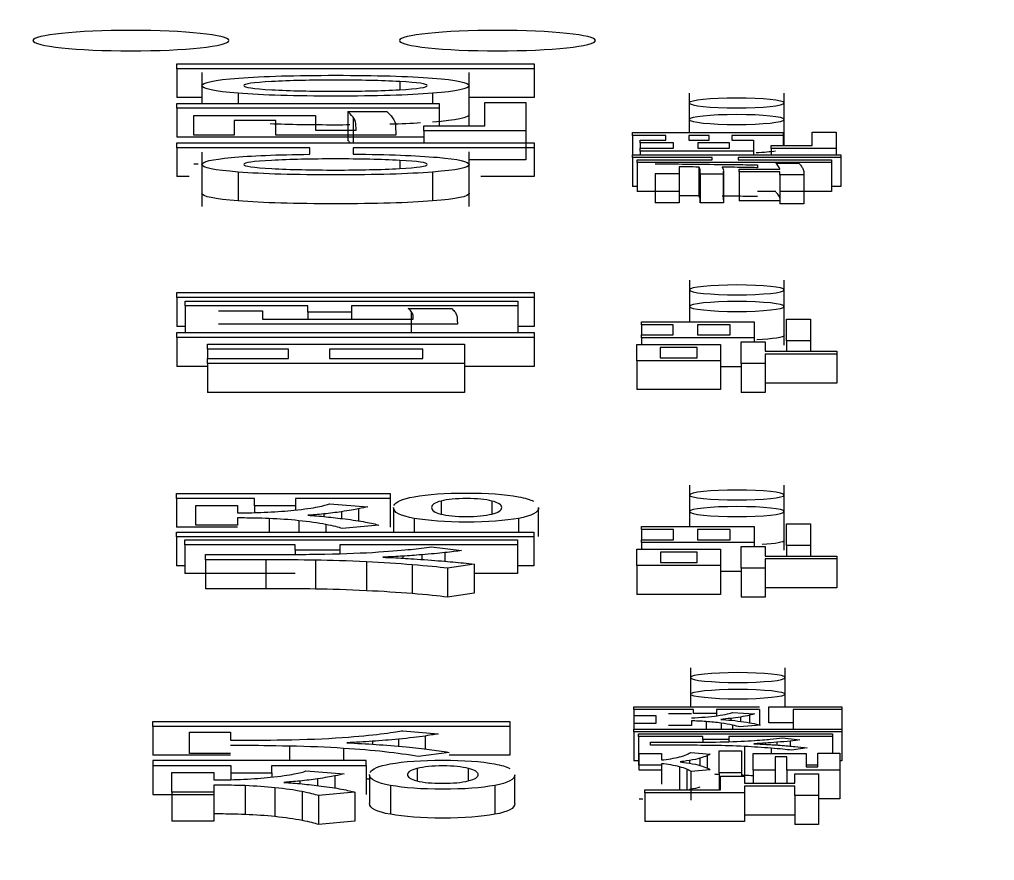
# Model space of a CAD drawing. Header units: millimetres. Extents: x 28 to 2974, y 8 to 3716.
# Drawn here: x 956.56 to 970, y 584.27 to 595.86 of the extents above; entities that cross this region are included whole.
import ezdxf

# ---------------------------------------------------------------- set-up
doc = ezdxf.new("R2010")
doc.units = ezdxf.units.MM
doc.layers.add('1LINE', color=7, linetype='CONTINUOUS')

msp = doc.modelspace()

# ---------------------------------------------------------------- linework, layer by layer
at = {"layer": '1LINE', "linetype": 'Continuous'}
for p, q in [((958.729, 595.246), (963.651, 595.246)), ((958.729, 595.179), (958.729, 595.246)), ((963.651, 595.246), (963.651, 595.179)), ((958.729, 595.179), (958.729, 594.781)), ((963.651, 595.179), (958.729, 595.179)), ((959.076, 595.126), (959.076, 594.701)), ((962.756, 594.39), (962.756, 595.126)), ((963.651, 595.179), (963.651, 594.781)), ((961.8, 595.002), (961.8, 594.889)), ((959.076, 594.781), (958.729, 594.781)), ((959.576, 594.84), (959.576, 594.701)), ((962.253, 594.84), (962.253, 594.701)), ((963.651, 594.781), (962.756, 594.781)), ((965.791, 594.842), (965.791, 594.614)), ((967.097, 594.614), (967.097, 594.842)), ((958.729, 594.701), (962.343, 594.701)), ((958.729, 594.634), (958.729, 594.701)), ((962.343, 594.701), (962.343, 594.634)), ((962.974, 594.39), (962.974, 594.713)), ((962.974, 594.713), (963.539, 594.713)), ((963.539, 594.713), (963.539, 594.322)), ((958.729, 594.634), (958.729, 594.236)), ((962.343, 594.634), (958.729, 594.634)), ((961.157, 594.511), (961.157, 594.159)), ((962.343, 594.634), (962.343, 594.39)), ((965.791, 594.614), (965.791, 594.299)), ((967.097, 594.123), (967.097, 594.614)), ((962.135, 594.322), (962.135, 594.39)), ((962.135, 594.39), (962.974, 594.39)), ((962.135, 594.322), (962.135, 594.159)), ((963.539, 594.322), (962.135, 594.322)), ((963.539, 594.322), (963.539, 593.924)), ((965.009, 594.299), (967.086, 594.299)), ((965.009, 594.26), (965.009, 594.299)), ((965.009, 594.26), (965.009, 593.992)), ((965.468, 594.26), (965.009, 594.26)), ((965.468, 594.196), (965.468, 594.26)), ((966.065, 594.26), (965.784, 594.26)), ((965.784, 594.26), (965.784, 594.196)), ((966.065, 594.196), (966.065, 594.26)), ((967.086, 594.26), (966.379, 594.26)), ((966.379, 594.26), (966.379, 594.196)), ((967.086, 594.299), (967.086, 594.26)), ((967.086, 594.26), (967.086, 594.123)), ((967.485, 594.306), (967.814, 594.306)), ((967.485, 594.123), (967.485, 594.306)), ((967.814, 594.306), (967.814, 594.081)), ((962.135, 594.236), (958.729, 594.236)), ((965.113, 594.156), (965.113, 594.196)), ((965.113, 594.196), (965.468, 594.196)), ((965.113, 594.156), (965.113, 594.085)), ((965.573, 594.156), (965.113, 594.156)), ((965.573, 594.085), (965.573, 594.156)), ((965.784, 594.196), (966.065, 594.196)), ((966.343, 594.156), (965.909, 594.156)), ((965.909, 594.156), (965.909, 594.085)), ((966.343, 594.085), (966.343, 594.156)), ((966.379, 594.196), (966.676, 594.196)), ((966.676, 594.196), (966.676, 594.045)), ((966.92, 594.081), (966.92, 594.123)), ((966.92, 594.123), (967.485, 594.123)), ((959.076, 594.03), (959.076, 593.282)), ((962.756, 593.282), (962.756, 594.033)), ((965.009, 593.992), (967.879, 593.992)), ((965.009, 593.954), (965.009, 593.992)), ((965.113, 594.045), (965.113, 594.085)), ((965.113, 594.085), (965.573, 594.085)), ((965.113, 594.045), (965.113, 593.992)), ((966.676, 594.045), (965.113, 594.045)), ((965.909, 594.085), (966.343, 594.085)), ((966.676, 594.045), (966.676, 593.992)), ((966.92, 594.081), (966.92, 593.992)), ((967.814, 594.081), (966.92, 594.081)), ((967.814, 594.081), (967.814, 593.992)), ((967.879, 593.992), (967.879, 593.954)), ((961.8, 593.916), (961.8, 593.804)), ((963.539, 593.924), (962.756, 593.924)), ((965.009, 593.954), (965.009, 593.556)), ((966.105, 593.954), (965.009, 593.954)), ((965.074, 593.886), (965.074, 593.925)), ((965.074, 593.925), (966.105, 593.925)), ((965.074, 593.886), (965.074, 593.489)), ((967.75, 593.886), (965.074, 593.886)), ((966.105, 593.925), (966.105, 593.954)), ((967.879, 593.954), (966.463, 593.954)), ((966.463, 593.954), (966.463, 593.925)), ((966.463, 593.925), (967.75, 593.925)), ((967.75, 593.925), (967.75, 593.886)), ((967.75, 593.886), (967.75, 593.489)), ((967.879, 593.954), (967.879, 593.556)), ((959.576, 593.755), (959.576, 593.357)), ((962.253, 593.755), (962.253, 593.357)), ((965.922, 593.824), (965.922, 593.426)), ((965.927, 593.817), (965.927, 593.419)), ((965.932, 593.808), (965.932, 593.41)), ((966.263, 593.77), (966.262, 593.76)), ((966.263, 593.371), (966.263, 593.769)), ((965.074, 593.556), (965.009, 593.556)), ((965.651, 593.489), (965.074, 593.489)), ((966.983, 593.489), (966.731, 593.489)), ((967.75, 593.489), (967.038, 593.489)), ((967.879, 593.556), (967.75, 593.556)), ((965.794, 592.267), (965.794, 592.038)), ((967.1, 592.038), (967.1, 592.267)), ((958.731, 592.028), (958.731, 592.094)), ((958.731, 592.094), (963.654, 592.094)), ((963.654, 592.094), (963.654, 592.028)), ((958.731, 592.028), (958.731, 591.63)), ((963.654, 592.028), (958.731, 592.028)), ((958.843, 591.978), (963.43, 591.978)), ((958.843, 591.913), (958.843, 591.978)), ((963.43, 591.978), (963.43, 591.913)), ((963.654, 592.028), (963.654, 591.63)), ((965.794, 592.038), (965.794, 591.691)), ((967.1, 591.371), (967.1, 592.038)), ((958.843, 591.913), (958.843, 591.544)), ((960.533, 591.913), (958.843, 591.913)), ((960.533, 591.824), (960.533, 591.913)), ((960.533, 591.824), (960.533, 591.728)), ((961.136, 591.824), (960.533, 591.824)), ((963.43, 591.913), (961.136, 591.913)), ((961.136, 591.913), (961.136, 591.824)), ((961.136, 591.824), (961.136, 591.728)), ((961.959, 591.835), (961.959, 591.544)), ((963.43, 591.913), (963.43, 591.544)), ((965.133, 591.651), (965.133, 591.691)), ((965.133, 591.691), (966.686, 591.691)), ((966.686, 591.691), (966.686, 591.471)), ((967.13, 591.731), (967.46, 591.731)), ((967.13, 591.431), (967.13, 591.731)), ((967.46, 591.731), (967.46, 591.431)), ((958.843, 591.63), (958.731, 591.63)), ((963.654, 591.63), (963.43, 591.63)), ((965.133, 591.651), (965.133, 591.511)), ((965.57, 591.651), (965.133, 591.651)), ((965.57, 591.511), (965.57, 591.651)), ((966.354, 591.651), (965.904, 591.651)), ((965.904, 591.651), (965.904, 591.511)), ((966.354, 591.511), (966.354, 591.651)), ((958.731, 591.544), (963.654, 591.544)), ((958.731, 591.476), (958.731, 591.544)), ((958.731, 591.476), (958.731, 591.078)), ((963.654, 591.476), (958.731, 591.476)), ((963.654, 591.544), (963.654, 591.476)), ((963.654, 591.476), (963.654, 591.078)), ((965.133, 591.471), (965.133, 591.511)), ((965.133, 591.511), (965.57, 591.511)), ((965.133, 591.471), (965.133, 591.379)), ((966.686, 591.471), (965.133, 591.471)), ((965.904, 591.511), (966.354, 591.511)), ((966.504, 591.417), (966.834, 591.417)), ((966.504, 591.117), (966.504, 591.417)), ((966.686, 591.471), (966.686, 591.417)), ((966.834, 591.417), (966.834, 591.286)), ((967.13, 591.431), (967.13, 591.286)), ((967.46, 591.431), (967.13, 591.431)), ((967.46, 591.431), (967.46, 591.286)), ((959.151, 591.384), (962.692, 591.384)), ((959.151, 591.316), (959.151, 591.384)), ((959.151, 591.316), (959.151, 591.185)), ((960.27, 591.316), (959.151, 591.316)), ((960.27, 591.185), (960.27, 591.316)), ((962.121, 591.316), (960.835, 591.316)), ((960.835, 591.316), (960.835, 591.185)), ((962.121, 591.185), (962.121, 591.316)), ((962.692, 591.384), (962.692, 591.117)), ((965.068, 591.379), (966.223, 591.379)), ((965.068, 591.156), (965.068, 591.379)), ((965.9, 591.339), (965.391, 591.339)), ((965.391, 591.339), (965.391, 591.196)), ((965.9, 591.196), (965.9, 591.339)), ((966.223, 591.379), (966.223, 591.156)), ((966.834, 591.286), (967.825, 591.286)), ((967.825, 591.286), (967.825, 591.246)), ((959.151, 591.117), (959.151, 591.185)), ((959.151, 591.185), (960.27, 591.185)), ((960.835, 591.185), (962.121, 591.185)), ((965.068, 591.156), (965.068, 590.758)), ((966.223, 591.156), (965.068, 591.156)), ((965.391, 591.196), (965.9, 591.196)), ((966.223, 591.156), (966.223, 590.758)), ((967.825, 591.246), (966.834, 591.246)), ((966.834, 591.246), (966.834, 591.117)), ((967.825, 591.246), (967.825, 590.848)), ((959.151, 591.078), (958.731, 591.078)), ((959.151, 591.117), (959.151, 590.719)), ((962.692, 591.117), (959.151, 591.117)), ((962.692, 591.117), (962.692, 590.719)), ((963.654, 591.078), (962.692, 591.078)), ((966.504, 591.073), (966.223, 591.073)), ((966.504, 591.117), (966.504, 590.719)), ((966.834, 591.117), (966.504, 591.117)), ((966.834, 591.117), (966.834, 590.719)), ((966.223, 590.758), (965.068, 590.758)), ((967.825, 590.848), (966.834, 590.848)), ((962.692, 590.719), (959.151, 590.719)), ((966.834, 590.719), (966.504, 590.719)), ((965.794, 589.442), (965.794, 589.213)), ((967.1, 589.213), (967.1, 589.442)), ((958.726, 589.327), (961.668, 589.327)), ((958.726, 589.259), (958.726, 589.327)), ((961.668, 589.327), (961.668, 589.259)), ((958.726, 589.259), (958.726, 588.862)), ((959.8, 589.259), (958.726, 589.259)), ((959.8, 589.157), (959.8, 589.259)), ((959.8, 589.157), (959.8, 589.065)), ((960.365, 589.157), (959.8, 589.157)), ((961.668, 589.259), (960.365, 589.259)), ((960.365, 589.259), (960.365, 589.157)), ((960.365, 589.157), (960.365, 589.1)), ((961.668, 589.259), (961.668, 588.862)), ((961.713, 589.134), (961.713, 588.796)), ((962.37, 589.224), (962.37, 589.043)), ((963.072, 589.224), (963.072, 589.046)), ((963.715, 588.736), (963.715, 589.134)), ((965.794, 589.213), (965.794, 588.871)), ((967.1, 588.546), (967.1, 589.213)), ((960.754, 589.046), (960.754, 589.01)), ((960.997, 589.076), (960.997, 588.983)), ((961.232, 589.116), (961.232, 588.951)), ((960.001, 588.982), (960.001, 588.796)), ((960.409, 588.953), (960.409, 588.796)), ((960.782, 588.9), (960.782, 588.796)), ((962.001, 588.985), (962.001, 588.796)), ((963.439, 588.985), (963.439, 588.796)), ((965.133, 588.871), (966.686, 588.871)), ((965.133, 588.831), (965.133, 588.871)), ((966.686, 588.871), (966.686, 588.651)), ((967.13, 588.911), (967.46, 588.911)), ((967.13, 588.611), (967.13, 588.911)), ((967.46, 588.911), (967.46, 588.611)), ((959.565, 588.862), (958.726, 588.862)), ((958.726, 588.796), (963.648, 588.796)), ((958.726, 588.731), (958.726, 588.796)), ((958.726, 588.731), (958.726, 588.333)), ((963.648, 588.731), (958.726, 588.731)), ((963.648, 588.796), (963.648, 588.731)), ((963.648, 588.731), (963.648, 588.333)), ((965.133, 588.831), (965.133, 588.691)), ((965.571, 588.831), (965.133, 588.831)), ((965.571, 588.691), (965.571, 588.831)), ((966.354, 588.831), (965.904, 588.831)), ((965.904, 588.831), (965.904, 588.691)), ((966.354, 588.691), (966.354, 588.831)), ((958.838, 588.687), (963.425, 588.687)), ((958.838, 588.622), (958.838, 588.687)), ((958.838, 588.622), (958.838, 588.224)), ((960.359, 588.622), (958.838, 588.622)), ((960.359, 588.548), (960.359, 588.622)), ((963.425, 588.622), (960.975, 588.622)), ((960.975, 588.622), (960.975, 588.548)), ((963.425, 588.687), (963.425, 588.622)), ((963.425, 588.622), (963.425, 588.224)), ((965.133, 588.651), (965.133, 588.691)), ((965.133, 588.691), (965.571, 588.691)), ((965.133, 588.651), (965.133, 588.559)), ((966.686, 588.651), (965.133, 588.651)), ((965.904, 588.691), (966.354, 588.691)), ((966.504, 588.598), (966.834, 588.598)), ((966.504, 588.297), (966.504, 588.598)), ((966.686, 588.651), (966.686, 588.598)), ((966.834, 588.598), (966.834, 588.466)), ((967.13, 588.611), (967.13, 588.466)), ((967.46, 588.611), (967.13, 588.611)), ((967.46, 588.611), (967.46, 588.466)), ((960.359, 588.548), (960.359, 588.488)), ((960.975, 588.548), (960.359, 588.548)), ((960.975, 588.548), (960.975, 588.499)), ((961.842, 588.464), (961.842, 588.437)), ((962.105, 588.483), (962.105, 588.419)), ((962.423, 588.513), (962.423, 588.395)), ((965.068, 588.559), (966.223, 588.559)), ((965.068, 588.336), (965.068, 588.559)), ((965.9, 588.519), (965.392, 588.519)), ((965.392, 588.519), (965.392, 588.376)), ((965.9, 588.376), (965.9, 588.519)), ((966.223, 588.559), (966.223, 588.336)), ((966.834, 588.466), (967.825, 588.466)), ((967.825, 588.466), (967.825, 588.426)), ((958.838, 588.333), (958.726, 588.333)), ((960.641, 588.409), (960.641, 588.011)), ((961.344, 588.386), (961.344, 587.988)), ((961.973, 588.345), (961.973, 587.948)), ((963.648, 588.333), (963.425, 588.333)), ((965.068, 588.336), (965.068, 587.938)), ((966.223, 588.336), (965.068, 588.336)), ((965.392, 588.376), (965.9, 588.376)), ((966.223, 588.336), (966.223, 587.938)), ((967.825, 588.426), (966.834, 588.426)), ((966.834, 588.426), (966.834, 588.297)), ((967.825, 588.426), (967.825, 588.028)), ((960.359, 588.224), (958.838, 588.224)), ((963.425, 588.224), (962.827, 588.224)), ((966.504, 588.254), (966.223, 588.254)), ((966.504, 588.297), (966.504, 587.9)), ((966.834, 588.297), (966.504, 588.297)), ((966.834, 588.297), (966.834, 587.9)), ((966.223, 587.938), (965.068, 587.938)), ((967.825, 588.028), (966.834, 588.028)), ((966.834, 587.9), (966.504, 587.9)), ((965.807, 586.927), (965.807, 586.699)), ((967.113, 586.699), (967.113, 586.927)), ((965.807, 586.699), (965.807, 586.391)), ((967.113, 586.39), (967.113, 586.699)), ((965.025, 586.391), (966.757, 586.391)), ((965.025, 586.351), (965.025, 586.391)), ((965.025, 586.351), (965.025, 586.082)), ((965.847, 586.351), (965.025, 586.351)), ((965.847, 586.298), (965.847, 586.351)), ((966.757, 586.351), (966.166, 586.351)), ((966.166, 586.351), (966.166, 586.298)), ((966.757, 586.351), (966.757, 586.141)), ((966.887, 586.39), (967.895, 586.39)), ((966.887, 586.169), (966.887, 586.39)), ((967.895, 586.351), (967.224, 586.351)), ((967.224, 586.351), (967.224, 586.169)), ((967.895, 586.39), (967.895, 586.351)), ((967.895, 586.351), (967.895, 586.082)), ((958.399, 586.186), (963.32, 586.186)), ((958.399, 586.118), (958.399, 586.186)), ((963.32, 586.186), (963.32, 586.118)), ((965.334, 586.266), (965.027, 586.266)), ((965.027, 586.266), (965.027, 586.166)), ((965.334, 586.166), (965.334, 586.266)), ((966.166, 586.298), (965.847, 586.298)), ((966.021, 586.186), (966.021, 586.082)), ((966.166, 586.298), (966.166, 586.265)), ((966.361, 586.23), (966.361, 586.205)), ((966.496, 586.248), (966.496, 586.189)), ((966.62, 586.272), (966.62, 586.17)), ((958.399, 586.118), (958.399, 585.721)), ((963.32, 586.118), (958.399, 586.118)), ((963.32, 586.118), (963.32, 585.721)), ((965.025, 586.082), (967.895, 586.082)), ((965.025, 586.044), (965.025, 586.082)), ((965.025, 586.044), (965.025, 585.646)), ((967.895, 586.044), (965.025, 586.044)), ((965.027, 586.166), (965.027, 586.082)), ((965.027, 586.166), (965.334, 586.166)), ((966.228, 586.164), (966.228, 586.082)), ((966.385, 586.137), (966.385, 586.082)), ((967.224, 586.169), (966.887, 586.169)), ((967.224, 586.169), (967.224, 586.082)), ((967.895, 586.082), (967.895, 586.044)), ((967.895, 586.044), (967.895, 585.646)), ((961.424, 585.914), (961.424, 585.874)), ((961.782, 585.943), (961.782, 585.846)), ((962.149, 585.987), (962.149, 585.808)), ((965.089, 585.981), (965.089, 586.019)), ((965.089, 586.019), (967.765, 586.019)), ((965.089, 585.981), (965.089, 585.583)), ((965.977, 585.981), (965.089, 585.981)), ((965.977, 585.938), (965.977, 585.981)), ((965.977, 585.938), (965.977, 585.902)), ((966.336, 585.938), (965.977, 585.938)), ((967.765, 585.981), (966.336, 585.981)), ((966.336, 585.981), (966.336, 585.938)), ((966.336, 585.938), (966.336, 585.909)), ((967.181, 585.917), (967.181, 585.848)), ((967.765, 586.019), (967.765, 585.981)), ((967.765, 585.981), (967.765, 585.751)), ((960.281, 585.847), (960.281, 585.648)), ((961.028, 585.817), (961.028, 585.648)), ((966.202, 585.781), (966.512, 585.781)), ((966.202, 585.481), (966.202, 585.781)), ((966.512, 585.781), (966.512, 585.481)), ((966.551, 585.843), (966.551, 585.445)), ((966.841, 585.889), (966.841, 585.872)), ((966.918, 585.819), (966.918, 585.744)), ((966.995, 585.9), (966.995, 585.862)), ((959.467, 585.721), (958.399, 585.721)), ((958.399, 585.648), (958.399, 585.58)), ((961.34, 585.648), (958.399, 585.648)), ((961.34, 585.58), (961.34, 585.648)), ((963.32, 585.721), (962.482, 585.721)), ((965.089, 585.646), (965.025, 585.646)), ((965.794, 585.649), (965.794, 585.613)), ((965.938, 585.68), (965.938, 585.582)), ((966.035, 585.715), (966.035, 585.547)), ((966.672, 585.518), (966.672, 585.744)), ((966.672, 585.744), (967.4, 585.744)), ((967.135, 585.7), (966.972, 585.7)), ((966.972, 585.7), (966.972, 585.518)), ((967.135, 585.518), (967.135, 585.7)), ((967.4, 585.744), (967.4, 585.562)), ((967.563, 585.751), (967.863, 585.751)), ((967.563, 585.562), (967.563, 585.751)), ((967.863, 585.751), (967.863, 585.518)), ((967.895, 585.646), (967.863, 585.646)), ((958.399, 585.58), (958.399, 585.182)), ((958.399, 585.58), (959.472, 585.58)), ((959.472, 585.58), (959.472, 585.478)), ((960.037, 585.58), (961.34, 585.58)), ((960.037, 585.478), (960.037, 585.58)), ((961.34, 585.58), (961.34, 585.182)), ((962.042, 585.545), (962.042, 585.364)), ((962.745, 585.545), (962.745, 585.366)), ((965.409, 585.583), (965.089, 585.583)), ((965.657, 585.563), (965.657, 585.245)), ((965.755, 585.53), (965.755, 585.245)), ((966.672, 585.518), (966.672, 585.338)), ((966.972, 585.518), (966.672, 585.518)), ((966.972, 585.518), (966.972, 585.338)), ((967.135, 585.518), (967.135, 585.338)), ((967.863, 585.518), (967.135, 585.518)), ((967.563, 585.583), (967.4, 585.583)), ((967.4, 585.562), (967.563, 585.562)), ((967.863, 585.518), (967.863, 585.121)), ((959.472, 585.478), (959.472, 585.385)), ((959.472, 585.478), (960.037, 585.478)), ((960.037, 585.478), (960.037, 585.421)), ((960.669, 585.397), (960.669, 585.304)), ((960.905, 585.437), (960.905, 585.271)), ((961.386, 585.454), (961.386, 585.056)), ((963.388, 585.056), (963.388, 585.454)), ((966.202, 585.481), (966.202, 585.245)), ((966.512, 585.481), (966.202, 585.481)), ((966.221, 585.245), (966.221, 585.433)), ((966.221, 585.433), (966.551, 585.433)), ((966.512, 585.481), (966.512, 585.433)), ((966.551, 585.433), (966.551, 585.338)), ((967.243, 585.467), (967.573, 585.467)), ((967.243, 585.338), (967.243, 585.467)), ((967.573, 585.467), (967.573, 585.167)), ((959.673, 585.303), (959.673, 584.905)), ((960.081, 585.274), (960.081, 584.876)), ((960.426, 585.367), (960.426, 585.33)), ((961.673, 585.306), (961.673, 584.908)), ((963.111, 585.306), (963.111, 584.908)), ((965.177, 585.206), (965.177, 585.245)), ((965.177, 585.245), (966.221, 585.245)), ((966.551, 585.338), (967.243, 585.338)), ((967.243, 585.295), (966.551, 585.295)), ((966.551, 585.295), (966.551, 585.206)), ((967.243, 585.167), (967.243, 585.295)), ((958.399, 585.182), (959.237, 585.182)), ((960.454, 585.221), (960.454, 584.823)), ((965.177, 585.206), (965.177, 584.808)), ((966.551, 585.206), (965.177, 585.206)), ((966.551, 585.206), (966.551, 584.808)), ((967.243, 585.167), (967.243, 584.769)), ((967.573, 585.167), (967.243, 585.167)), ((967.573, 585.167), (967.573, 584.769)), ((967.863, 585.121), (967.573, 585.121)), ((967.243, 584.898), (966.551, 584.898)), ((966.551, 584.808), (965.177, 584.808)), ((967.573, 584.769), (967.243, 584.769))]:
    msp.add_line(p, q, dxfattribs=at)
for points, knots in [([(925.289, 582.11), (923.207, 582.356), (922.059, 582.672), (922.059, 583), (922.059, 583), (922.059, 603.541), (922.059, 603.541), (922.059, 604.999), (933.409, 606.186), (961.31, 606.186), (972.659, 604.999), (972.659, 603.541), (972.659, 603.541), (972.659, 583), (972.659, 583)], [0, 0, 0, 0, 0.2, 0.2, 0.2, 0.4, 0.4, 0.4, 0.6, 0.6, 0.8, 0.8, 0.8, 1, 1, 1, 1]), ([(958.097, 595.425), (957.351, 595.425), (956.747, 595.488), (956.747, 595.644), (957.351, 595.707), (958.843, 595.707), (959.447, 595.644), (959.447, 595.488), (958.843, 595.425), (958.097, 595.425)], [0, 0, 0, 0, 0.25, 0.25, 0.5, 0.5, 0.75, 0.75, 1, 1, 1, 1]), ([(963.147, 595.425), (962.401, 595.425), (961.797, 595.488), (961.797, 595.644), (962.401, 595.707), (963.893, 595.707), (964.497, 595.644), (964.497, 595.488), (963.893, 595.425), (963.147, 595.425)], [0, 0, 0, 0, 0.25, 0.25, 0.5, 0.5, 0.75, 0.75, 1, 1, 1, 1]), ([(959.576, 594.84), (959.242, 594.866), (959.076, 594.901), (959.076, 594.989), (959.244, 595.024), (959.582, 595.05)], [0, 0, 0, 0, 0.5, 0.5, 1, 1, 1, 1]), ([(959.582, 595.05), (959.92, 595.075), (960.366, 595.088), (961.473, 595.088), (961.917, 595.075), (962.253, 595.05)], [0, 0, 0, 0, 0.5, 0.5, 1, 1, 1, 1]), ([(962.253, 595.05), (962.588, 595.024), (962.756, 594.989), (962.756, 594.901), (962.588, 594.866), (962.253, 594.84)], [0, 0, 0, 0, 0.5, 0.5, 1, 1, 1, 1]), ([(960.034, 595.002), (959.78, 594.988), (959.652, 594.97), (959.652, 594.922), (959.78, 594.903), (960.037, 594.889)], [0, 0, 0, 0, 0.5, 0.5, 1, 1, 1, 1]), ([(961.8, 595.002), (961.546, 595.015), (961.251, 595.022), (960.584, 595.022), (960.29, 595.015), (960.034, 595.002)], [0, 0, 0, 0, 0.5, 0.5, 1, 1, 1, 1]), ([(961.797, 594.889), (962.053, 594.903), (962.18, 594.922), (962.18, 594.97), (962.053, 594.988), (961.8, 595.002)], [0, 0, 0, 0, 0.5, 0.5, 1, 1, 1, 1]), ([(962.253, 594.84), (961.917, 594.814), (961.473, 594.801), (960.921, 594.801), (960.358, 594.801), (959.91, 594.814), (959.576, 594.84)], [0, 0, 0, 0, 0.5, 0.5, 0.5, 1, 1, 1, 1]), ([(960.037, 594.889), (960.295, 594.875), (960.588, 594.868), (961.247, 594.868), (961.542, 594.875), (961.797, 594.889)], [0, 0, 0, 0, 0.5, 0.5, 1, 1, 1, 1]), ([(966.444, 594.775), (966.804, 594.775), (967.097, 594.745), (967.097, 594.669), (966.804, 594.639), (966.084, 594.639), (965.791, 594.669), (965.791, 594.745), (966.084, 594.775), (966.444, 594.775)], [0, 0, 0, 0, 0.25, 0.25, 0.5, 0.5, 0.75, 0.75, 1, 1, 1, 1]), ([(966.444, 594.547), (966.804, 594.547), (967.097, 594.516), (967.097, 594.441), (966.804, 594.41), (966.084, 594.41), (965.791, 594.441), (965.791, 594.516), (966.084, 594.547), (966.444, 594.547)], [0, 0, 0, 0, 0.25, 0.25, 0.5, 0.5, 0.75, 0.75, 1, 1, 1, 1]), ([(961.113, 594.404), (961.05, 594.403), (960.987, 594.403), (960.577, 594.403), (960.275, 594.408), (960.017, 594.418)], [0, 0, 0, 0, 0.16183, 0.16183, 1, 1, 1, 1]), ([(959.576, 593.755), (959.242, 593.781), (959.076, 593.816), (959.076, 593.859), (959.076, 593.898), (959.21, 593.93), (959.479, 593.955)], [0, 0, 0, 0, 0.5, 0.5, 0.5, 1, 1, 1, 1]), ([(960.034, 593.916), (959.78, 593.903), (959.652, 593.884), (959.652, 593.836), (959.78, 593.817), (960.037, 593.803)], [0, 0, 0, 0, 0.5, 0.5, 1, 1, 1, 1]), ([(961.8, 593.916), (961.546, 593.929), (961.251, 593.936), (960.584, 593.936), (960.29, 593.929), (960.034, 593.916)], [0, 0, 0, 0, 0.5, 0.5, 1, 1, 1, 1]), ([(961.797, 593.803), (962.053, 593.817), (962.18, 593.836), (962.18, 593.884), (962.053, 593.903), (961.8, 593.916)], [0, 0, 0, 0, 0.5, 0.5, 1, 1, 1, 1]), ([(962.32, 593.958), (962.611, 593.933), (962.756, 593.9), (962.756, 593.816), (962.588, 593.781), (962.253, 593.755)], [0, 0, 0, 0, 0.5, 0.5, 1, 1, 1, 1]), ([(962.253, 593.755), (961.917, 593.729), (961.473, 593.716), (960.921, 593.716), (960.358, 593.716), (959.91, 593.729), (959.576, 593.755)], [0, 0, 0, 0, 0.5, 0.5, 0.5, 1, 1, 1, 1]), ([(960.037, 593.803), (960.295, 593.79), (960.588, 593.783), (961.247, 593.783), (961.542, 593.79), (961.797, 593.803)], [0, 0, 0, 0, 0.5, 0.5, 1, 1, 1, 1]), ([(965.942, 593.728), (965.942, 593.729), (965.942, 593.741), (965.942, 593.783), (965.938, 593.799), (965.932, 593.808)], [0, 0, 0, 0, 0.5, 0.5, 1, 1, 1, 1]), ([(959.576, 593.357), (959.242, 593.383), (959.076, 593.418), (959.076, 593.464), (959.076, 593.467), (959.077, 593.469)], [0, 0, 0, 0, 0.93836, 0.93836, 1, 1, 1, 1]), ([(962.756, 593.466), (962.756, 593.464), (962.756, 593.463), (962.756, 593.418), (962.588, 593.383), (962.253, 593.357)], [0, 0, 0, 0, 0.036267, 0.036267, 1, 1, 1, 1]), ([(962.253, 593.357), (961.917, 593.331), (961.473, 593.318), (960.921, 593.318), (960.358, 593.318), (959.91, 593.331), (959.576, 593.357)], [0, 0, 0, 0, 0.5, 0.5, 0.5, 1, 1, 1, 1]), ([(965.942, 593.33), (965.942, 593.332), (965.942, 593.343), (965.942, 593.385), (965.938, 593.401), (965.932, 593.41)], [0, 0, 0, 0, 0.5, 0.5, 1, 1, 1, 1]), ([(966.447, 592.2), (966.807, 592.2), (967.1, 592.17), (967.1, 592.094), (966.807, 592.064), (966.086, 592.064), (965.794, 592.094), (965.794, 592.17), (966.086, 592.2), (966.447, 592.2)], [0, 0, 0, 0, 0.25, 0.25, 0.5, 0.5, 0.75, 0.75, 1, 1, 1, 1]), ([(966.447, 591.972), (966.807, 591.972), (967.1, 591.941), (967.1, 591.866), (966.807, 591.835), (966.086, 591.835), (965.794, 591.866), (965.794, 591.941), (966.086, 591.972), (966.447, 591.972)], [0, 0, 0, 0, 0.25, 0.25, 0.5, 0.5, 0.75, 0.75, 1, 1, 1, 1]), ([(961.998, 589.282), (962.188, 589.317), (962.429, 589.334), (963.01, 589.334), (963.25, 589.317), (963.436, 589.282)], [0, 0, 0, 0, 0.5, 0.5, 1, 1, 1, 1]), ([(966.447, 589.375), (966.807, 589.375), (967.1, 589.344), (967.1, 589.269), (966.807, 589.238), (966.086, 589.238), (965.794, 589.269), (965.794, 589.344), (966.086, 589.375), (966.447, 589.375)], [0, 0, 0, 0, 0.25, 0.25, 0.5, 0.5, 0.75, 0.75, 1, 1, 1, 1]), ([(962.001, 588.985), (961.809, 589.019), (961.713, 589.069), (961.713, 589.134), (961.713, 589.134), (961.713, 589.134)], [0, 0, 0, 0, 0.998249, 0.998249, 1, 1, 1, 1]), ([(962.37, 589.224), (962.282, 589.201), (962.239, 589.171), (962.239, 589.096), (962.282, 589.066), (962.367, 589.044)], [0, 0, 0, 0, 0.5, 0.5, 1, 1, 1, 1]), ([(963.072, 589.224), (962.983, 589.247), (962.867, 589.258), (962.726, 589.258), (962.576, 589.258), (962.457, 589.247), (962.37, 589.224)], [0, 0, 0, 0, 0.5, 0.5, 0.5, 1, 1, 1, 1]), ([(963.069, 589.044), (963.161, 589.066), (963.206, 589.096), (963.206, 589.171), (963.162, 589.201), (963.072, 589.224)], [0, 0, 0, 0, 0.5, 0.5, 1, 1, 1, 1]), ([(966.447, 589.147), (966.807, 589.147), (967.1, 589.116), (967.1, 589.041), (966.807, 589.01), (966.086, 589.01), (965.794, 589.041), (965.794, 589.116), (966.086, 589.147), (966.447, 589.147)], [0, 0, 0, 0, 0.25, 0.25, 0.5, 0.5, 0.75, 0.75, 1, 1, 1, 1]), ([(962.367, 589.044), (962.453, 589.021), (962.571, 589.01), (962.719, 589.01), (962.862, 589.01), (962.978, 589.021), (963.069, 589.044)], [0, 0, 0, 0, 0.5, 0.5, 0.5, 1, 1, 1, 1]), ([(963.439, 588.985), (963.254, 588.951), (963.015, 588.934), (962.719, 588.934), (962.433, 588.934), (962.193, 588.951), (962.001, 588.985)], [0, 0, 0, 0, 0.5, 0.5, 0.5, 1, 1, 1, 1]), ([(967.1, 588.681), (967.1, 588.681), (967.1, 588.681), (967.1, 588.656), (966.978, 588.635), (966.796, 588.623)], [0, 0, 0, 0, 0.000012, 0.000012, 1, 1, 1, 1]), ([(966.46, 586.86), (966.82, 586.86), (967.113, 586.83), (967.113, 586.754), (966.82, 586.724), (966.099, 586.724), (965.807, 586.754), (965.807, 586.83), (966.099, 586.86), (966.46, 586.86)], [0, 0, 0, 0, 0.25, 0.25, 0.5, 0.5, 0.75, 0.75, 1, 1, 1, 1]), ([(966.46, 586.632), (966.099, 586.632), (965.807, 586.601), (965.807, 586.526), (966.099, 586.495), (966.82, 586.495), (967.113, 586.526), (967.113, 586.601), (966.82, 586.632), (966.46, 586.632)], [0, 0, 0, 0, 0.25, 0.25, 0.5, 0.5, 0.75, 0.75, 1, 1, 1, 1]), ([(961.67, 585.603), (961.861, 585.637), (962.101, 585.654), (962.683, 585.654), (962.922, 585.637), (963.108, 585.603)], [0, 0, 0, 0, 0.5, 0.5, 1, 1, 1, 1]), ([(962.04, 585.364), (961.954, 585.387), (961.912, 585.417), (961.912, 585.492), (961.955, 585.522), (962.042, 585.545)], [0, 0, 0, 0, 0.5, 0.5, 1, 1, 1, 1]), ([(962.042, 585.545), (962.13, 585.567), (962.248, 585.579), (962.397, 585.579), (962.54, 585.579), (962.655, 585.567), (962.745, 585.545)], [0, 0, 0, 0, 0.5, 0.5, 0.5, 1, 1, 1, 1]), ([(962.745, 585.545), (962.834, 585.522), (962.879, 585.492), (962.879, 585.417), (962.833, 585.387), (962.741, 585.364)], [0, 0, 0, 0, 0.5, 0.5, 1, 1, 1, 1]), ([(961.673, 585.306), (961.482, 585.34), (961.386, 585.389), (961.386, 585.454), (961.386, 585.454), (961.386, 585.455)], [0, 0, 0, 0, 0.997847, 0.997847, 1, 1, 1, 1]), ([(963.111, 585.306), (962.926, 585.271), (962.687, 585.254), (962.392, 585.254), (962.105, 585.254), (961.865, 585.271), (961.673, 585.306)], [0, 0, 0, 0, 0.5, 0.5, 0.5, 1, 1, 1, 1]), ([(962.741, 585.364), (962.65, 585.342), (962.534, 585.331), (962.392, 585.331), (962.243, 585.331), (962.125, 585.342), (962.04, 585.364)], [0, 0, 0, 0, 0.5, 0.5, 0.5, 1, 1, 1, 1]), ([(961.673, 584.908), (961.482, 584.942), (961.386, 584.992), (961.386, 585.057), (961.386, 585.057), (961.386, 585.057)], [0, 0, 0, 0, 0.997847, 0.997847, 1, 1, 1, 1]), ([(963.111, 584.908), (962.926, 584.874), (962.687, 584.856), (962.392, 584.856), (962.105, 584.856), (961.865, 584.874), (961.673, 584.908)], [0, 0, 0, 0, 0.5, 0.5, 0.5, 1, 1, 1, 1])]:
    msp.add_open_spline(points, degree=3, knots=knots, dxfattribs=at)
for points, degree in [([(958.964, 594.264), (958.964, 594.264), (958.964, 594.535), (958.964, 594.535)], 3), ([(958.964, 594.535), (958.964, 594.535), (960.642, 594.535), (960.642, 594.535)], 3), ([(960.642, 594.535), (960.642, 594.535), (960.642, 594.332), (960.642, 594.332)], 3), ([(961.084, 594.589), (961.084, 594.589), (961.621, 594.589), (961.621, 594.589)], 3), ([(961.084, 594.589), (961.084, 594.191)], 1), ([(961.157, 594.511), (961.131, 594.544), (961.106, 594.57), (961.084, 594.589)], 3), ([(961.195, 594.424), (961.195, 594.449), (961.183, 594.478), (961.157, 594.511)], 3), ([(961.621, 594.589), (961.647, 594.569), (961.674, 594.541), (961.702, 594.504)], 3), ([(962.756, 594.546), (962.753, 594.503), (962.585, 594.468), (962.253, 594.442)], 3), ([(960.094, 594.467), (960.094, 594.467), (959.517, 594.467), (959.517, 594.467)], 3), ([(959.517, 594.467), (959.517, 594.467), (959.517, 594.264), (959.517, 594.264)], 3), ([(960.094, 594.264), (960.094, 594.264), (960.094, 594.467), (960.094, 594.467)], 3), ([(961.201, 594.332), (961.201, 594.332), (961.195, 594.424), (961.195, 594.424)], 3), ([(962.088, 594.431), (961.96, 594.424), (961.819, 594.418), (961.665, 594.413)], 3), ([(961.702, 594.504), (961.73, 594.467), (961.744, 594.431), (961.744, 594.396)], 3), ([(961.744, 594.396), (961.744, 594.396), (961.749, 594.264), (961.749, 594.264)], 3), ([(959.517, 594.264), (959.517, 594.264), (958.964, 594.264), (958.964, 594.264)], 3), ([(961.749, 594.264), (961.749, 594.264), (960.094, 594.264), (960.094, 594.264)], 3), ([(960.642, 594.332), (960.642, 594.332), (961.201, 594.332), (961.201, 594.332)], 3), ([(958.729, 594.091), (958.729, 594.091), (958.729, 594.159), (958.729, 594.159)], 3), ([(958.729, 594.159), (958.729, 594.159), (963.651, 594.159), (963.651, 594.159)], 3), ([(961.112, 594.164), (961.103, 594.175), (961.093, 594.183), (961.084, 594.191)], 3), ([(963.651, 594.159), (963.651, 594.159), (963.651, 594.091), (963.651, 594.091)], 3), ([(958.729, 594.091), (958.729, 593.694)], 1), ([(960.563, 594.091), (960.563, 594.091), (958.729, 594.091), (958.729, 594.091)], 3), ([(959.479, 593.955), (959.747, 593.98), (960.109, 593.995), (960.563, 594)], 3), ([(960.563, 594), (960.563, 594), (960.563, 594.091), (960.563, 594.091)], 3), ([(963.651, 594.091), (963.651, 594.091), (961.157, 594.091), (961.157, 594.091)], 3), ([(961.157, 594.091), (961.157, 594.091), (961.157, 594.002), (961.157, 594.002)], 3), ([(961.157, 594.002), (961.641, 593.998), (962.029, 593.983), (962.32, 593.958)], 3), ([(963.651, 594.091), (963.651, 593.694)], 1), ([(966.979, 594.042), (966.911, 594.032), (966.819, 594.024), (966.71, 594.019)], 3), ([(959.022, 593.866), (958.986, 593.866), (958.964, 593.866), (958.964, 593.866)], 3), ([(965.321, 593.867), (965.437, 593.867), (965.561, 593.867), (965.692, 593.866)], 3), ([(965.692, 593.866), (965.823, 593.865), (965.949, 593.863), (966.069, 593.862)], 3), ([(966.069, 593.862), (966.247, 593.86), (966.4, 593.859), (966.527, 593.857)], 3), ([(966.527, 593.857), (966.655, 593.855), (966.722, 593.854), (966.731, 593.854)], 3), ([(966.731, 593.854), (966.731, 593.854), (966.731, 593.815), (966.731, 593.815)], 3), ([(967.02, 593.833), (967.008, 593.852), (966.995, 593.867), (966.983, 593.876)], 3), ([(966.983, 593.876), (966.983, 593.876), (967.302, 593.876), (967.302, 593.876)], 3), ([(967.302, 593.876), (967.311, 593.869), (967.32, 593.858), (967.33, 593.844)], 3), ([(967.33, 593.844), (967.34, 593.829), (967.348, 593.815), (967.354, 593.803)], 3), ([(965.321, 593.731), (965.321, 593.333)], 1), ([(965.651, 593.731), (965.651, 593.731), (965.321, 593.731), (965.321, 593.731)], 3), ([(965.78, 593.825), (965.742, 593.826), (965.699, 593.826), (965.651, 593.826)], 3), ([(965.651, 593.826), (965.651, 593.826), (965.651, 593.731), (965.651, 593.731)], 3), ([(965.651, 593.731), (965.651, 593.333)], 1), ([(965.922, 593.824), (965.865, 593.825), (965.818, 593.825), (965.78, 593.825)], 3), ([(965.927, 593.817), (965.926, 593.819), (965.924, 593.822), (965.922, 593.824)], 3), ([(965.932, 593.808), (965.93, 593.811), (965.928, 593.814), (965.927, 593.817)], 3), ([(966.261, 593.728), (966.261, 593.728), (965.942, 593.728), (965.942, 593.728)], 3), ([(965.942, 593.728), (965.942, 593.33)], 1), ([(966.571, 593.818), (966.471, 593.82), (966.361, 593.821), (966.242, 593.822)], 3), ([(966.242, 593.822), (966.243, 593.82), (966.246, 593.818), (966.247, 593.815)], 3), ([(966.247, 593.815), (966.247, 593.813), (966.25, 593.81), (966.251, 593.808)], 3), ([(966.251, 593.808), (966.257, 593.8), (966.26, 593.792), (966.262, 593.781)], 3), ([(966.262, 593.76), (966.262, 593.74), (966.261, 593.729), (966.261, 593.728)], 3), ([(966.261, 593.728), (966.261, 593.33)], 1), ([(966.48, 593.756), (966.48, 593.756), (966.48, 593.793), (966.48, 593.793)], 3), ([(966.48, 593.793), (966.48, 593.793), (967.038, 593.793), (967.038, 593.793)], 3), ([(966.48, 593.756), (966.48, 593.358)], 1), ([(967.038, 593.756), (967.038, 593.756), (966.48, 593.756), (966.48, 593.756)], 3), ([(966.731, 593.815), (966.725, 593.815), (966.672, 593.816), (966.571, 593.818)], 3), ([(967.038, 593.793), (967.038, 593.8), (967.032, 593.814), (967.02, 593.833)], 3), ([(967.038, 593.716), (967.038, 593.716), (967.038, 593.756), (967.038, 593.756)], 3), ([(967.038, 593.716), (967.038, 593.318)], 1), ([(967.371, 593.716), (967.371, 593.716), (967.038, 593.716), (967.038, 593.716)], 3), ([(967.354, 593.803), (967.363, 593.785), (967.368, 593.767), (967.369, 593.747)], 3), ([(967.369, 593.747), (967.37, 593.728), (967.371, 593.717), (967.371, 593.716)], 3), ([(967.371, 593.716), (967.371, 593.318)], 1), ([(958.901, 593.694), (958.794, 593.694), (958.729, 593.694), (958.729, 593.694)], 3), ([(963.651, 593.694), (963.651, 593.694), (963.33, 593.694), (962.918, 593.694)], 3), ([(967.02, 593.435), (967.008, 593.454), (966.995, 593.469), (966.983, 593.478)], 3), ([(967.038, 593.395), (967.038, 593.402), (967.032, 593.416), (967.02, 593.435)], 3), ([(965.651, 593.333), (965.651, 593.333), (965.321, 593.333), (965.321, 593.333)], 3), ([(965.78, 593.427), (965.742, 593.428), (965.699, 593.428), (965.651, 593.428)], 3), ([(965.922, 593.426), (965.865, 593.427), (965.818, 593.427), (965.78, 593.427)], 3), ([(965.927, 593.419), (965.926, 593.422), (965.924, 593.424), (965.922, 593.426)], 3), ([(965.932, 593.41), (965.93, 593.413), (965.928, 593.416), (965.927, 593.419)], 3), ([(966.261, 593.33), (966.261, 593.33), (965.942, 593.33), (965.942, 593.33)], 3), ([(966.571, 593.42), (966.471, 593.422), (966.361, 593.423), (966.242, 593.424)], 3), ([(967.038, 593.358), (967.038, 593.358), (966.48, 593.358), (966.48, 593.358)], 3), ([(966.731, 593.417), (966.725, 593.418), (966.672, 593.419), (966.571, 593.42)], 3), ([(967.371, 593.318), (967.371, 593.318), (967.038, 593.318), (967.038, 593.318)], 3), ([(959.302, 591.844), (959.302, 591.844), (959.911, 591.844), (959.911, 591.844)], 3), ([(959.911, 591.844), (959.911, 591.844), (959.911, 591.728), (959.911, 591.728)], 3), ([(961.959, 591.835), (961.944, 591.854), (961.931, 591.868), (961.919, 591.876)], 3), ([(961.919, 591.876), (961.919, 591.876), (962.513, 591.876), (962.513, 591.876)], 3), ([(961.987, 591.78), (961.983, 591.798), (961.974, 591.816), (961.959, 591.835)], 3), ([(962.513, 591.876), (962.524, 591.868), (962.539, 591.854), (962.557, 591.835)], 3), ([(962.557, 591.835), (962.576, 591.815), (962.587, 591.787), (962.591, 591.752)], 3), ([(959.911, 591.728), (959.911, 591.728), (961.987, 591.728), (961.987, 591.728)], 3), ([(961.987, 591.728), (961.987, 591.728), (961.987, 591.78), (961.987, 591.78)], 3), ([(962.591, 591.752), (962.591, 591.752), (962.597, 591.661), (962.597, 591.66)], 3), ([(962.597, 591.66), (962.597, 591.66), (959.302, 591.66), (959.302, 591.66)], 3), ([(967.1, 591.506), (967.1, 591.478), (966.944, 591.455), (966.721, 591.444)], 3), ([(961.72, 589.162), (961.744, 589.213), (961.837, 589.253), (961.998, 589.282)], 3), ([(963.436, 589.282), (963.528, 589.265), (963.598, 589.245), (963.645, 589.22)], 3), ([(958.989, 588.891), (958.989, 588.891), (958.989, 589.161), (958.989, 589.161)], 3), ([(958.989, 589.161), (958.989, 589.161), (959.565, 589.161), (959.565, 589.161)], 3), ([(959.565, 589.161), (959.565, 589.161), (959.565, 589.062), (959.565, 589.062)], 3), ([(960.343, 589.097), (960.488, 589.113), (960.598, 589.129), (960.673, 589.143)], 3), ([(960.673, 589.143), (960.748, 589.158), (960.802, 589.172), (960.835, 589.184)], 3), ([(960.835, 589.184), (960.835, 589.184), (961.36, 589.146), (961.36, 589.146)], 3), ([(961.36, 589.146), (961.327, 589.137), (961.285, 589.127), (961.232, 589.116)], 3), ([(959.565, 589.062), (959.565, 589.062), (959.661, 589.062), (959.661, 589.062)], 3), ([(959.661, 589.062), (959.743, 589.062), (959.849, 589.065), (959.981, 589.071)], 3), ([(959.981, 589.071), (960.114, 589.077), (960.234, 589.086), (960.343, 589.097)], 3), ([(960.754, 589.046), (960.67, 589.038), (960.596, 589.032), (960.533, 589.027)], 3), ([(960.533, 589.027), (960.615, 589.022), (960.698, 589.016), (960.785, 589.007)], 3), ([(960.997, 589.076), (960.919, 589.065), (960.837, 589.055), (960.754, 589.046)], 3), ([(960.785, 589.007), (960.87, 588.998), (960.958, 588.988), (961.048, 588.977)], 3), ([(961.232, 589.116), (961.18, 589.105), (961.101, 589.092), (960.997, 589.076)], 3), ([(963.715, 589.133), (963.715, 589.068), (963.622, 589.019), (963.439, 588.985)], 3), ([(959.565, 588.891), (959.565, 588.891), (958.989, 588.891), (958.989, 588.891)], 3), ([(959.661, 588.99), (959.661, 588.99), (959.565, 588.99), (959.565, 588.99)], 3), ([(959.565, 588.99), (959.565, 588.99), (959.565, 588.891), (959.565, 588.891)], 3), ([(960.001, 588.982), (959.86, 588.987), (959.746, 588.99), (959.661, 588.99)], 3), ([(960.409, 588.953), (960.279, 588.967), (960.143, 588.977), (960.001, 588.982)], 3), ([(960.782, 588.9), (960.675, 588.921), (960.552, 588.939), (960.409, 588.953)], 3), ([(961.008, 588.846), (960.964, 588.861), (960.888, 588.879), (960.782, 588.9)], 3), ([(961.512, 588.893), (961.512, 588.893), (961.008, 588.846), (961.008, 588.846)], 3), ([(961.048, 588.977), (961.152, 588.964), (961.245, 588.95), (961.327, 588.934)], 3), ([(961.327, 588.934), (961.409, 588.919), (961.471, 588.905), (961.512, 588.893)], 3), ([(959.123, 588.414), (959.123, 588.414), (959.123, 588.486), (959.123, 588.486)], 3), ([(959.123, 588.486), (959.123, 588.486), (959.956, 588.486), (959.956, 588.486)], 3), ([(959.956, 588.486), (960.214, 588.486), (960.484, 588.488), (960.768, 588.493)], 3), ([(960.768, 588.493), (961.051, 588.498), (961.297, 588.508), (961.506, 588.522)], 3), ([(961.506, 588.522), (961.703, 588.536), (961.853, 588.547), (961.954, 588.558)], 3), ([(961.842, 588.464), (961.763, 588.46), (961.671, 588.455), (961.568, 588.449)], 3), ([(962.105, 588.483), (962.008, 588.476), (961.92, 588.469), (961.842, 588.464)], 3), ([(961.954, 588.558), (962.054, 588.568), (962.15, 588.579), (962.239, 588.591)], 3), ([(962.423, 588.513), (962.334, 588.504), (962.228, 588.493), (962.105, 588.483)], 3), ([(962.239, 588.591), (962.239, 588.591), (962.653, 588.541), (962.653, 588.541)], 3), ([(962.653, 588.541), (962.59, 588.532), (962.513, 588.523), (962.423, 588.513)], 3), ([(959.123, 588.414), (959.123, 588.016)], 1), ([(959.956, 588.414), (959.956, 588.414), (959.123, 588.414), (959.123, 588.414)], 3), ([(959.956, 588.414), (959.956, 588.016)], 1), ([(960.641, 588.409), (960.435, 588.412), (960.207, 588.414), (959.956, 588.414)], 3), ([(961.344, 588.386), (961.083, 588.398), (960.848, 588.406), (960.641, 588.409)], 3), ([(961.973, 588.345), (961.77, 588.362), (961.56, 588.376), (961.344, 588.386)], 3), ([(961.568, 588.449), (961.668, 588.446), (961.761, 588.442), (961.847, 588.436)], 3), ([(961.847, 588.436), (961.934, 588.431), (962.047, 588.423), (962.188, 588.413)], 3), ([(962.457, 588.297), (962.338, 588.313), (962.177, 588.329), (961.973, 588.345)], 3), ([(962.188, 588.413), (962.323, 588.403), (962.437, 588.394), (962.532, 588.385)], 3), ([(962.827, 588.354), (962.827, 588.354), (962.457, 588.297), (962.457, 588.297)], 3), ([(962.532, 588.385), (962.627, 588.376), (962.726, 588.366), (962.827, 588.354)], 3), ([(962.827, 588.354), (962.827, 587.956)], 1), ([(962.457, 588.297), (962.457, 587.9)], 1), ([(959.956, 588.016), (959.956, 588.016), (959.123, 588.016), (959.123, 588.016)], 3), ([(960.641, 588.011), (960.435, 588.014), (960.207, 588.016), (959.956, 588.016)], 3), ([(961.344, 587.988), (961.083, 588), (960.848, 588.008), (960.641, 588.011)], 3), ([(961.973, 587.948), (961.77, 587.964), (961.56, 587.978), (961.344, 587.988)], 3), ([(962.457, 587.9), (962.338, 587.915), (962.177, 587.931), (961.973, 587.948)], 3), ([(962.827, 587.956), (962.827, 587.956), (962.457, 587.9), (962.457, 587.9)], 3), ([(966.315, 586.291), (966.348, 586.3), (966.372, 586.306), (966.385, 586.312)], 3), ([(966.385, 586.312), (966.385, 586.312), (966.688, 586.292), (966.688, 586.292)], 3), ([(965.504, 586.299), (965.504, 586.299), (965.82, 586.299), (965.82, 586.299)], 3), ([(965.82, 586.237), (965.881, 586.239), (965.944, 586.243), (966.008, 586.248)], 3), ([(966.021, 586.186), (965.949, 586.191), (965.881, 586.194), (965.82, 586.195)], 3), ([(965.82, 586.195), (965.82, 586.195), (965.82, 586.134), (965.82, 586.133)], 3), ([(966.008, 586.248), (966.072, 586.253), (966.127, 586.259), (966.173, 586.265)], 3), ([(966.228, 586.164), (966.163, 586.174), (966.094, 586.181), (966.021, 586.186)], 3), ([(966.173, 586.265), (966.234, 586.275), (966.281, 586.283), (966.315, 586.291)], 3), ([(966.361, 586.23), (966.313, 586.225), (966.269, 586.22), (966.225, 586.216)], 3), ([(966.225, 586.216), (966.269, 586.213), (966.318, 586.209), (966.376, 586.203)], 3), ([(966.496, 586.248), (966.452, 586.242), (966.407, 586.236), (966.361, 586.23)], 3), ([(966.376, 586.203), (966.435, 586.197), (966.489, 586.19), (966.542, 586.183)], 3), ([(966.62, 586.272), (966.584, 586.264), (966.544, 586.256), (966.496, 586.248)], 3), ([(966.542, 586.183), (966.596, 586.174), (966.644, 586.166), (966.685, 586.157)], 3), ([(966.688, 586.292), (966.677, 586.287), (966.655, 586.28), (966.62, 586.272)], 3), ([(961.586, 586.022), (961.713, 586.039), (961.799, 586.052), (961.844, 586.06)], 3), ([(961.844, 586.06), (961.844, 586.06), (962.33, 586.016), (962.33, 586.016)], 3), ([(965.82, 586.133), (965.82, 586.133), (965.504, 586.133), (965.504, 586.133)], 3), ([(966.385, 586.137), (966.341, 586.147), (966.289, 586.156), (966.228, 586.164)], 3), ([(966.482, 586.112), (966.461, 586.119), (966.428, 586.128), (966.385, 586.137)], 3), ([(966.767, 586.138), (966.767, 586.138), (966.482, 586.112), (966.482, 586.112)], 3), ([(966.685, 586.157), (966.726, 586.149), (966.753, 586.142), (966.767, 586.138)], 3), ([(958.902, 585.744), (958.902, 585.744), (958.902, 586.041), (958.902, 586.041)], 3), ([(958.902, 586.041), (958.902, 586.041), (959.467, 586.041), (959.467, 586.041)], 3), ([(959.467, 586.041), (959.467, 586.041), (959.467, 585.928), (959.467, 585.928)], 3), ([(959.467, 585.928), (959.467, 585.928), (959.673, 585.928), (959.673, 585.928)], 3), ([(959.673, 585.928), (959.812, 585.928), (960.025, 585.931), (960.314, 585.936)], 3), ([(960.314, 585.936), (960.602, 585.942), (960.864, 585.954), (961.094, 585.972)], 3), ([(961.424, 585.914), (961.305, 585.906), (961.188, 585.899), (961.072, 585.893)], 3), ([(961.094, 585.972), (961.296, 585.988), (961.46, 586.004), (961.586, 586.022)], 3), ([(961.782, 585.943), (961.663, 585.932), (961.544, 585.922), (961.424, 585.914)], 3), ([(962.149, 585.987), (962.057, 585.972), (961.936, 585.958), (961.782, 585.943)], 3), ([(962.33, 586.016), (962.301, 586.011), (962.241, 586.001), (962.149, 585.987)], 3), ([(966.215, 585.905), (966.381, 585.908), (966.524, 585.914), (966.645, 585.922)], 3), ([(966.645, 585.922), (966.761, 585.93), (966.848, 585.937), (966.906, 585.943)], 3), ([(966.906, 585.943), (966.965, 585.949), (967.021, 585.956), (967.073, 585.963)], 3), ([(967.181, 585.917), (967.129, 585.912), (967.067, 585.906), (966.995, 585.9)], 3), ([(967.073, 585.963), (967.073, 585.963), (967.315, 585.933), (967.315, 585.933)], 3), ([(967.315, 585.933), (967.278, 585.928), (967.233, 585.923), (967.181, 585.917)], 3), ([(959.673, 585.856), (959.673, 585.856), (959.467, 585.856), (959.467, 585.856)], 3), ([(960.281, 585.847), (960.014, 585.853), (959.812, 585.856), (959.673, 585.856)], 3), ([(961.028, 585.817), (960.796, 585.832), (960.547, 585.842), (960.281, 585.847)], 3), ([(961.592, 585.769), (961.421, 585.788), (961.232, 585.805), (961.028, 585.817)], 3), ([(961.072, 585.893), (961.21, 585.887), (961.344, 585.879), (961.474, 585.871)], 3), ([(961.474, 585.871), (961.606, 585.862), (961.743, 585.85), (961.889, 585.837)], 3), ([(961.889, 585.837), (962.011, 585.825), (962.118, 585.813), (962.207, 585.801)], 3), ([(962.207, 585.801), (962.297, 585.789), (962.388, 585.776), (962.482, 585.762)], 3), ([(965.256, 585.859), (965.256, 585.859), (965.256, 585.901), (965.256, 585.901)], 3), ([(965.256, 585.901), (965.256, 585.901), (965.742, 585.901), (965.742, 585.901)], 3), ([(965.742, 585.859), (965.742, 585.859), (965.256, 585.859), (965.256, 585.859)], 3), ([(965.742, 585.901), (965.892, 585.901), (966.05, 585.903), (966.215, 585.905)], 3), ([(966.142, 585.856), (966.021, 585.858), (965.888, 585.859), (965.742, 585.859)], 3), ([(966.551, 585.843), (966.399, 585.85), (966.262, 585.855), (966.142, 585.856)], 3), ([(966.918, 585.819), (966.799, 585.829), (966.677, 585.837), (966.551, 585.843)], 3), ([(966.841, 585.889), (966.796, 585.886), (966.743, 585.883), (966.682, 585.88)], 3), ([(966.682, 585.88), (966.74, 585.878), (966.795, 585.875), (966.845, 585.872)], 3), ([(966.995, 585.9), (966.939, 585.895), (966.887, 585.892), (966.841, 585.889)], 3), ([(966.845, 585.872), (966.895, 585.869), (966.961, 585.865), (967.044, 585.859)], 3), ([(967.2, 585.791), (967.131, 585.8), (967.037, 585.809), (966.918, 585.819)], 3), ([(967.044, 585.859), (967.122, 585.853), (967.189, 585.848), (967.245, 585.842)], 3), ([(967.415, 585.824), (967.415, 585.824), (967.2, 585.791), (967.2, 585.791)], 3), ([(967.245, 585.842), (967.3, 585.837), (967.358, 585.831), (967.415, 585.824)], 3), ([(959.467, 585.744), (959.467, 585.744), (958.902, 585.744), (958.902, 585.744)], 3), ([(962.056, 585.706), (961.918, 585.729), (961.763, 585.75), (961.592, 585.769)], 3), ([(962.482, 585.762), (962.482, 585.762), (962.056, 585.706), (962.056, 585.706)], 3), ([(965.102, 585.516), (965.102, 585.516), (965.102, 585.746), (965.102, 585.746)], 3), ([(965.102, 585.746), (965.102, 585.746), (965.409, 585.746), (965.409, 585.746)], 3), ([(965.409, 585.746), (965.409, 585.746), (965.409, 585.657), (965.409, 585.657)], 3), ([(965.409, 585.657), (965.45, 585.661), (965.493, 585.666), (965.538, 585.674)], 3), ([(965.538, 585.674), (965.583, 585.681), (965.622, 585.69), (965.657, 585.699)], 3), ([(965.657, 585.699), (965.694, 585.709), (965.727, 585.72), (965.755, 585.732)], 3), ([(965.794, 585.649), (965.736, 585.64), (965.692, 585.634), (965.664, 585.631)], 3), ([(965.755, 585.732), (965.783, 585.744), (965.802, 585.754), (965.814, 585.762)], 3), ([(965.938, 585.68), (965.901, 585.669), (965.853, 585.659), (965.794, 585.649)], 3), ([(965.814, 585.762), (965.814, 585.762), (966.078, 585.739), (966.078, 585.739)], 3), ([(966.035, 585.715), (966.012, 585.704), (965.979, 585.693), (965.938, 585.68)], 3), ([(966.078, 585.739), (966.073, 585.734), (966.06, 585.726), (966.035, 585.715)], 3), ([(961.392, 585.483), (961.417, 585.534), (961.509, 585.574), (961.67, 585.603)], 3), ([(963.108, 585.603), (963.2, 585.586), (963.27, 585.565), (963.317, 585.541)], 3), ([(965.409, 585.516), (965.409, 585.516), (965.102, 585.516), (965.102, 585.516)], 3), ([(965.538, 585.588), (965.493, 585.596), (965.45, 585.601), (965.409, 585.605)], 3), ([(965.409, 585.605), (965.409, 585.605), (965.409, 585.516), (965.409, 585.516)], 3), ([(965.409, 585.516), (965.409, 585.325)], 1), ([(965.657, 585.563), (965.622, 585.572), (965.583, 585.581), (965.538, 585.588)], 3), ([(965.755, 585.53), (965.727, 585.542), (965.694, 585.553), (965.657, 585.563)], 3), ([(965.664, 585.631), (965.692, 585.628), (965.736, 585.622), (965.794, 585.613)], 3), ([(965.814, 585.5), (965.802, 585.508), (965.783, 585.518), (965.755, 585.53)], 3), ([(965.794, 585.613), (965.853, 585.603), (965.901, 585.593), (965.938, 585.582)], 3), ([(966.078, 585.523), (966.078, 585.523), (965.814, 585.5), (965.814, 585.5)], 3), ([(965.938, 585.582), (965.979, 585.569), (966.012, 585.558), (966.035, 585.547)], 3), ([(966.035, 585.547), (966.06, 585.536), (966.073, 585.528), (966.078, 585.523)], 3), ([(958.661, 585.212), (958.661, 585.212), (958.661, 585.482), (958.661, 585.482)], 3), ([(958.661, 585.482), (958.661, 585.482), (959.237, 585.482), (959.237, 585.482)], 3), ([(959.237, 585.482), (959.237, 585.482), (959.237, 585.383), (959.237, 585.383)], 3), ([(959.237, 585.383), (959.237, 585.383), (959.333, 585.383), (959.333, 585.383)], 3), ([(959.333, 585.383), (959.415, 585.383), (959.522, 585.386), (959.654, 585.392)], 3), ([(959.654, 585.392), (959.786, 585.398), (959.906, 585.406), (960.015, 585.418)], 3), ([(960.015, 585.418), (960.16, 585.434), (960.27, 585.449), (960.345, 585.464)], 3), ([(960.345, 585.464), (960.42, 585.479), (960.474, 585.492), (960.507, 585.505)], 3), ([(960.669, 585.397), (960.591, 585.385), (960.509, 585.375), (960.426, 585.367)], 3), ([(960.507, 585.505), (960.507, 585.505), (961.033, 585.467), (961.033, 585.467)], 3), ([(960.905, 585.437), (960.852, 585.426), (960.773, 585.412), (960.669, 585.397)], 3), ([(961.033, 585.467), (961, 585.458), (960.957, 585.448), (960.905, 585.437)], 3), ([(961.387, 585.392), (961.371, 585.394), (961.355, 585.395), (961.339, 585.396)], 3), ([(963.388, 585.454), (963.387, 585.389), (963.294, 585.34), (963.111, 585.306)], 3), ([(965.814, 585.5), (965.814, 585.103)], 1), ([(966.194, 585.458), (966.177, 585.458), (966.159, 585.458), (966.142, 585.459)], 3), ([(966.551, 585.445), (966.536, 585.446), (966.522, 585.446), (966.507, 585.447)], 3), ([(966.669, 585.439), (966.63, 585.441), (966.591, 585.443), (966.551, 585.445)], 3), ([(959.333, 585.31), (959.333, 585.31), (959.237, 585.31), (959.237, 585.31)], 3), ([(959.237, 585.31), (959.237, 585.31), (959.237, 585.211), (959.237, 585.212)], 3), ([(959.673, 585.303), (959.532, 585.308), (959.418, 585.31), (959.333, 585.31)], 3), ([(960.081, 585.274), (959.952, 585.288), (959.815, 585.297), (959.673, 585.303)], 3), ([(960.454, 585.221), (960.348, 585.242), (960.224, 585.26), (960.081, 585.274)], 3), ([(960.426, 585.367), (960.343, 585.358), (960.268, 585.352), (960.205, 585.348)], 3), ([(960.205, 585.348), (960.287, 585.343), (960.371, 585.336), (960.457, 585.328)], 3), ([(960.457, 585.328), (960.543, 585.319), (960.63, 585.309), (960.72, 585.298)], 3), ([(960.72, 585.298), (960.824, 585.285), (960.917, 585.271), (961, 585.255)], 3), ([(961, 585.255), (961.081, 585.24), (961.143, 585.226), (961.184, 585.213)], 3), ([(965.938, 585.282), (965.901, 585.271), (965.853, 585.261), (965.794, 585.251)], 3), ([(958.661, 585.212), (958.661, 584.814)], 1), ([(959.237, 585.212), (959.237, 585.212), (958.661, 585.212), (958.661, 585.212)], 3), ([(959.237, 585.212), (959.237, 584.814)], 1), ([(960.68, 585.167), (960.636, 585.182), (960.56, 585.199), (960.454, 585.221)], 3), ([(961.184, 585.213), (961.184, 585.213), (960.68, 585.167), (960.68, 585.167)], 3), ([(960.68, 585.167), (960.68, 584.769)], 1), ([(961.184, 585.213), (961.184, 584.815)], 1), ([(965.149, 585.118), (965.121, 585.118), (965.102, 585.118), (965.102, 585.118)], 3), ([(963.388, 585.056), (963.387, 584.991), (963.294, 584.942), (963.111, 584.908)], 3), ([(959.333, 584.913), (959.333, 584.913), (959.237, 584.913), (959.237, 584.913)], 3), ([(959.673, 584.905), (959.532, 584.91), (959.418, 584.913), (959.333, 584.913)], 3), ([(960.081, 584.876), (959.952, 584.89), (959.815, 584.899), (959.673, 584.905)], 3), ([(960.454, 584.823), (960.348, 584.844), (960.224, 584.862), (960.081, 584.876)], 3), ([(959.237, 584.814), (959.237, 584.814), (958.661, 584.814), (958.661, 584.814)], 3), ([(960.68, 584.769), (960.636, 584.784), (960.56, 584.802), (960.454, 584.823)], 3), ([(961.184, 584.815), (961.184, 584.815), (960.68, 584.769), (960.68, 584.769)], 3)]:
    msp.add_open_spline(points, degree=degree, dxfattribs=at)

doc.saveas('drawing.dxf')
